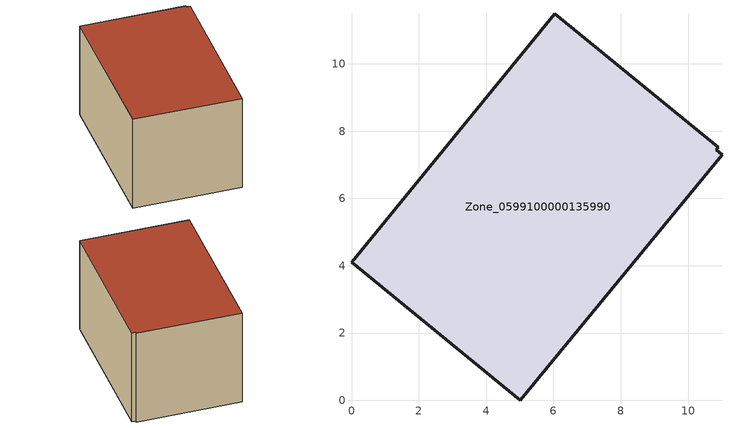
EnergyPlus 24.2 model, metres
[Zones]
Zone_0599100000135990
 floor ground (C_G): 0,4.1 6.04,11.49 10.9,7.52 10.84,7.45 11.01,7.3 5.01,0 z0
 wall outside (C_F): 6.04,11.49 0,4.1 5.01,0 11.01,7.3 10.84,7.45 10.9,7.52 6.04,11.49 z0:6.12
 roof outside (C_R): 0,4.1 5.01,0 11.01,7.3 10.84,7.45 10.9,7.52 6.04,11.49 z6.12
[BUILDING]
Pand.0599100000135990: North Axis=0; Terrain=City; Loads Convergence Tolerance Value=0.04; Temperature Convergence Tolerance Value=0.4; Solar Distribution=FullExterior; Maximum Number of Warmup Days=25; Minimum Number of Warmup Days=1
[Site:Location]
Rotterdam.The.Hague.AP_ZH_NLD Design_Conditions: Latitude=51.96; Longitude=4.45; Time Zone=1; Elevation=-4.5
[SITE:GROUNDTEMPERATURE:BUILDINGSURFACE]
18, 18, 18, 18, 18, 18, 18, 18, 18, 18, 18, 18
[MATERIAL] Thermal Absorptance=0.9; Solar Absorptance=0.7; Visible Absorptance=0.7
Name | Roughness | Thickness | Conductivity | Density | Specific Heat
G.TC.1946-1964 | MediumSmooth | 0.15 | 1 | 540 | 1210
F.TC.1946-1964 | Rough | 0.3 | 0.857143 | 1920 | 840
R.TC.1946-1964 | MediumRough | 0.2 | 0.235294 | 1500 | 1000
[CONSTRUCTION]
C_G: G.TC.1946-1964
C_F: F.TC.1946-1964
C_R: R.TC.1946-1964
[ZONE]
Zone_0599100000135990: Type=1; Multiplier=1; Ceiling Height=Autocalculate; Volume=Autocalculate; Floor Area=autocalculate; Part of Total Floor Area=Yes
[ZONEINFILTRATION:DESIGNFLOWRATE]
Infil_Zone_0599100000135990: Zone or ZoneList or Space or SpaceList=Zone_0599100000135990; Schedule=AlwaysOn; Design Flow Rate Calculation Method=Flow/Area; Flow Rate per Floor Area=0.003; Constant Term Coefficient=1; Temperature Term Coefficient=0; Velocity Term Coefficient=0; Velocity Squared Term Coefficient=0
[HVACTEMPLATE:ZONE:IDEALLOADSAIRSYSTEM]
Zone_0599100000135990: Maximum Heating Supply Air Temperature=50; Minimum Cooling Supply Air Temperature=13; Maximum Heating Supply Air Humidity Ratio=0.0156; Minimum Cooling Supply Air Humidity Ratio=0.0077; Heating Limit=NoLimit; Cooling Limit=NoLimit; Dehumidification Control Type=ConstantSensibleHeatRatio; Cooling Sensible Heat Ratio=0.7; Dehumidification Setpoint=60; Humidification Control Type=None; Humidification Setpoint=30; Outdoor Air Method=None; Outdoor Air Flow Rate per Person=0.00944; Outdoor Air Flow Rate per Zone Floor Area=0; Outdoor Air Flow Rate per Zone=0; Demand Controlled Ventilation Type=None; Outdoor Air Economizer Type=NoEconomizer; Heat Recovery Type=None; Sensible Heat Recovery Effectiveness=0.7; Latent Heat Recovery Effectiveness=0.65
[ZONECONTROL:THERMOSTAT]
ThermostatControl_Zone_0599100000135990: Zone or ZoneList=Zone_0599100000135990; Control Type Schedule=DualSetpointControlType; Control 1=Thermostat_Zone_0599100000135990; Temperature Difference Between Cutout And Setpoint=0
[THERMOSTATSETPOINT:DUALSETPOINT]
Thermostat_Zone_0599100000135990: Heating Setpoint Temperature Schedule=HeatingSetpoint_Zone_0599100000135990; Cooling Setpoint Temperature Schedule=CoolingSetpoint_Zone_0599100000135990
[SCHEDULE:COMPACT]
HeatingSetpoint_Zone_0599100000135990: Through: 12/31, For: AllDays, Until: 24:00, 21
CoolingSetpoint_Zone_0599100000135990: Through: 12/31, For: AllDays, Until: 24:00, 24
DualSetpointControlType: Through: 12/31, For: AllDays, Until: 24:00, 4
AlwaysOn: Through: 12/31, For: AllDays, Until: 24:00, 1
